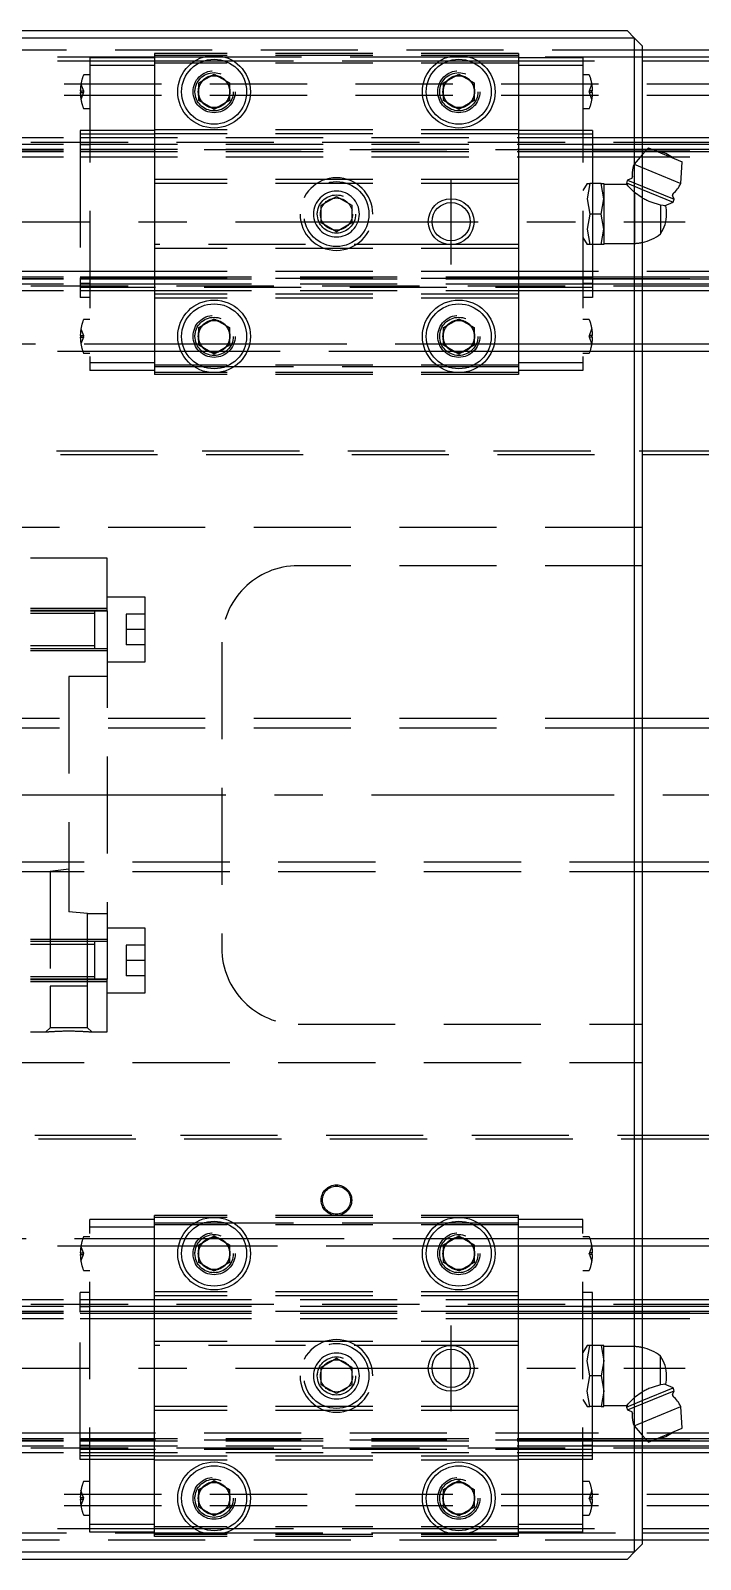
# Model space of a CAD drawing. Extents: x -20 to 1009, y -337 to 120.
# Drawn here: x 400 to 487.6, y -100 to 100 of the extents above; entities that cross this region are included whole.
import ezdxf

# ---------------------------------------------------------------- set-up
doc = ezdxf.new("R2010")
doc.units = 0
doc.linetypes.add('CENTER', pattern=[50.8, 31.75, -6.35, 6.35, -6.35])
doc.linetypes.add('DASHED', pattern=[19.05, 12.7, -6.35])
doc.layers.get('0').update_dxf_attribs({"linetype": 'CONTINUOUS'})
doc.layers.add('CENTER', color=1, linetype='CENTER')

msp = doc.modelspace()

# ---------------------------------------------------------------- linework, layer by layer
at = {"color": 7, "linetype": 'CONTINUOUS'}
for p, q in [((282, 100), (478, 100)), ((478, 100), (479, 99)), ((479, 99), (281, 99)), ((479, 99), (480, 98)), ((479, -99), (479, 99)), ((480, 98), (480, -98)), ((480, 97.5), (758, 97.5)), ((759, 96.5), (480, 96.5)), ((422, 93.15), (424, 94.31)), ((424, 94.31), (426, 93.15)), ((454, 93.15), (456, 94.31)), ((456, 94.31), (458, 93.15)), ((422, 90.85), (422, 93.15)), ((426, 93.15), (426, 90.85)), ((454, 90.85), (454, 93.15)), ((458, 93.15), (458, 90.85)), ((424, 89.69), (422, 90.85)), ((426, 90.85), (424, 89.69)), ((456, 89.69), (454, 90.85)), ((458, 90.85), (456, 89.69)), ((480, 86), (760, 86)), ((480.8, 84.68), (480, 83.76)), ((480, 84.48), (480.63, 84.48)), ((480, 84.2), (480.38, 84.2)), ((480.8, 84.68), (485.23, 82.84)), ((481.27, 84.48), (760, 84.48)), ((481.95, 84.2), (760, 84.2)), ((480, 82.09), (485.03, 80)), ((485.03, 80), (485.23, 82.84)), ((480, 79.66), (484.17, 77.93)), ((480, 79.22), (484.02, 77.56)), ((480.09, 78.05), (480, 78.1)), ((480.22, 77.98), (480.09, 78.05)), ((484.17, 77.93), (483.96, 78.44)), ((480.35, 77.91), (480.22, 77.98)), ((480.48, 77.84), (480.35, 77.91)), ((480.61, 77.78), (480.48, 77.84)), ((480.74, 77.72), (480.61, 77.78)), ((480.88, 77.66), (480.74, 77.72)), ((481.01, 77.61), (480.88, 77.66)), ((481.14, 77.55), (481.01, 77.61)), ((481.27, 77.5), (481.14, 77.55)), ((481.41, 77.46), (481.27, 77.5)), ((481.53, 77.41), (481.41, 77.46)), ((481.69, 77.36), (481.53, 77.41)), ((481.84, 77.32), (481.69, 77.36)), ((481.98, 77.28), (481.84, 77.32)), ((482.13, 77.24), (481.98, 77.28)), ((482.27, 77.21), (482.13, 77.24)), ((482.4, 77.18), (482.27, 77.21)), ((483.06, 77.07), (482.4, 77.18)), ((482.4, 77.18), (482.4, 73.4)), ((482.9, 77.09), (484.02, 77.56)), ((484.02, 77.56), (484.17, 77.93)), ((480, 67.8), (760, 67.8)), ((480, 67.52), (760, 67.52)), ((480, 66), (760, 66)), ((422, 61.15), (424, 62.31)), ((424, 62.31), (426, 61.15)), ((454, 61.15), (456, 62.31)), ((456, 62.31), (458, 61.15)), ((422, 58.85), (422, 61.15)), ((426, 61.15), (426, 58.85)), ((454, 58.85), (454, 61.15)), ((458, 61.15), (458, 58.85)), ((424, 57.69), (422, 58.85)), ((426, 58.85), (424, 57.69)), ((456, 57.69), (454, 58.85)), ((458, 58.85), (456, 57.69)), ((480, 59), (492.06, 59)), ((493.29, 58), (480, 58)), ((703, 10), (480, 10)), ((480, -10), (703, -10)), ((422, -58.85), (424, -57.69)), ((424, -57.69), (426, -58.85)), ((454, -58.85), (456, -57.69)), ((456, -57.69), (458, -58.85)), ((480, -58), (493.29, -58)), ((422, -61.15), (422, -58.85)), ((426, -58.85), (426, -61.15)), ((454, -61.15), (454, -58.85)), ((458, -58.85), (458, -61.15)), ((492.06, -59), (480, -59)), ((424, -62.31), (422, -61.15)), ((426, -61.15), (424, -62.31)), ((456, -62.31), (454, -61.15)), ((458, -61.15), (456, -62.31)), ((480, -66), (760, -66)), ((480, -67.52), (760, -67.52)), ((480, -67.8), (760, -67.8)), ((482.4, -77.18), (482.4, -73.4)), ((480, -79.22), (484.02, -77.56)), ((480, -79.66), (484.17, -77.93)), ((480.21, -77.98), (480.09, -78.05)), ((480.34, -77.91), (480.21, -77.98)), ((480.48, -77.85), (480.34, -77.91)), ((480.61, -77.78), (480.48, -77.85)), ((480.74, -77.72), (480.61, -77.78)), ((480.87, -77.66), (480.74, -77.72)), ((481, -77.61), (480.87, -77.66)), ((481.14, -77.55), (481, -77.61)), ((481.27, -77.5), (481.14, -77.55)), ((481.4, -77.46), (481.27, -77.5)), ((481.53, -77.41), (481.4, -77.46)), ((481.68, -77.36), (481.53, -77.41)), ((481.83, -77.32), (481.68, -77.36)), ((481.98, -77.28), (481.83, -77.32)), ((482.12, -77.24), (481.98, -77.28)), ((482.26, -77.21), (482.12, -77.24)), ((482.4, -77.18), (482.26, -77.21)), ((483.06, -77.07), (482.4, -77.18)), ((484.02, -77.56), (482.9, -77.09)), ((483.96, -78.44), (484.17, -77.93)), ((484.17, -77.93), (484.02, -77.56)), ((480.09, -78.05), (480, -78.1)), ((480, -82.09), (485.03, -80)), ((485.23, -82.84), (485.03, -80)), ((480, -83.76), (480.8, -84.68)), ((480.8, -84.68), (485.23, -82.84)), ((480, -84.2), (480.38, -84.2)), ((480, -84.48), (480.63, -84.48)), ((480, -86), (760, -86)), ((481.27, -84.48), (760, -84.48)), ((481.95, -84.2), (760, -84.2)), ((422, -90.85), (424, -89.69)), ((424, -89.69), (426, -90.85)), ((454, -90.85), (456, -89.69)), ((456, -89.69), (458, -90.85)), ((422, -93.15), (422, -90.85)), ((426, -90.85), (426, -93.15)), ((454, -93.15), (454, -90.85)), ((458, -90.85), (458, -93.15)), ((424, -94.31), (422, -93.15)), ((426, -93.15), (424, -94.31)), ((456, -94.31), (454, -93.15)), ((458, -93.15), (456, -94.31)), ((480, -98), (479, -99)), ((480, -96.5), (759, -96.5)), ((758, -97.5), (480, -97.5)), ((281, -99), (479, -99)), ((478, -100), (282, -100)), ((479, -99), (478, -100))]:
    msp.add_line(p, q, dxfattribs=at)
at = {"color": 3, "linetype": 'DASHED'}
for p, q in [((392, 97.5), (480, 97.5)), ((416.2, 96.5), (392, 96.5)), ((407.77, 96.45), (407.77, 95.45)), ((416.2, 96.45), (407.77, 96.45)), ((416.2, 97), (416.2, 96)), ((463.8, 97), (416.2, 97)), ((463.8, 96.75), (416.2, 96.75)), ((422.48, 96.5), (416.2, 96.5)), ((425.52, 96.5), (422.48, 96.5)), ((454.48, 96.5), (425.52, 96.5)), ((457.52, 96.5), (454.48, 96.5)), ((463.8, 96.5), (457.52, 96.5)), ((463.8, 97), (463.8, 96)), ((480, 96.5), (463.8, 96.5)), ((472.23, 96.45), (463.8, 96.45)), ((759.5, 96), (463.8, 96)), ((472.23, 96.45), (472.23, 95.45)), ((416.2, 96), (343.8, 96)), ((407.77, 94.2), (406.99, 94.2)), ((407.77, 95.45), (407.77, 56.55)), ((416.2, 95.45), (407.77, 95.45)), ((416.2, 96), (416.2, 87)), ((421.44, 96), (416.2, 96)), ((463.8, 95.75), (416.2, 95.75)), ((422.56, 96), (421.44, 96)), ((425.44, 96), (422.56, 96)), ((426.56, 96), (425.44, 96)), ((453.44, 96), (426.56, 96)), ((454.56, 96), (453.44, 96)), ((457.44, 96), (454.56, 96)), ((458.56, 96), (457.44, 96)), ((463.8, 96), (458.56, 96)), ((463.8, 96), (463.8, 87)), ((472.23, 95.45), (463.8, 95.45)), ((472.23, 95.45), (472.23, 56.55)), ((473.01, 94.2), (472.23, 94.2)), ((760, 93), (0, 93)), ((406.5, 92.1), (406.58, 92.1)), ((406.58, 93), (406.9, 92.1)), ((406.58, 92.1), (406.9, 92.1)), ((406.58, 92.1), (406.58, 91.9)), ((406.9, 92.1), (406.94, 92)), ((421.5, 92), (421.53, 92.41)), ((453.5, 92), (453.53, 92.37)), ((473.1, 92.1), (473.06, 92)), ((473.1, 92.1), (473.42, 93)), ((473.42, 92.1), (473.1, 92.1)), ((473.42, 91.9), (473.42, 92.1)), ((473.42, 92.1), (473.5, 92.1)), ((760, 91.5), (0, 91.5)), ((406.58, 91.9), (406.5, 91.9)), ((406.9, 91.9), (406.58, 91)), ((406.58, 91.9), (406.9, 91.9)), ((406.9, 91.9), (406.94, 92)), ((473.1, 91.9), (473.06, 92)), ((473.42, 91), (473.1, 91.9)), ((473.42, 91.9), (473.1, 91.9)), ((473.5, 91.9), (473.42, 91.9)), ((406.99, 89.8), (407.77, 89.8)), ((472.23, 89.8), (473.01, 89.8)), ((353.5, 86), (406.5, 86)), ((407.77, 86.93), (406.5, 86.93)), ((406.5, 86.93), (406.5, 84.33)), ((407.77, 86.92), (406.5, 86.92)), ((407.77, 86.46), (406.5, 86.46)), ((406.5, 86), (473.5, 86)), ((416.2, 86.93), (407.77, 86.93)), ((416.2, 86.46), (407.77, 86.46)), ((416.2, 87), (416.2, 86.5)), ((463.8, 87), (416.2, 87)), ((416.2, 86.5), (416.2, 80.5)), ((463.8, 86.5), (416.2, 86.5)), ((463.8, 87), (463.8, 86.5)), ((472.23, 86.93), (463.8, 86.93)), ((463.8, 86.5), (463.8, 80.5)), ((472.23, 86.46), (463.8, 86.46)), ((473.5, 86.93), (472.23, 86.93)), ((473.5, 86.92), (472.23, 86.92)), ((473.5, 86.46), (472.23, 86.46)), ((473.5, 86.93), (473.5, 84.33)), ((473.5, 86), (480, 86)), ((0, 85.4), (760, 85.4)), ((353.5, 85.15), (406.5, 85.15)), ((353.5, 84.48), (406.5, 84.48)), ((353.5, 84.42), (406.5, 84.42)), ((353.5, 84.2), (406.5, 84.2)), ((406.5, 85.15), (473.5, 85.15)), ((406.5, 85.08), (407.77, 85.08)), ((406.5, 84.48), (473.5, 84.48)), ((473.5, 84.42), (406.5, 84.42)), ((406.5, 84.33), (406.5, 67.67)), ((406.5, 84.2), (473.5, 84.2)), ((472.23, 85.08), (473.5, 85.08)), ((473.5, 85.15), (480, 85.15)), ((473.5, 84.48), (480, 84.48)), ((473.5, 84.42), (760, 84.42)), ((473.5, 84.33), (473.5, 80)), ((473.5, 84.2), (480, 84.2)), ((480, 85.15), (760, 85.15)), ((480.38, 84.2), (481.95, 84.2)), ((480.63, 84.48), (481.27, 84.48)), ((353.5, 83.5), (406.5, 83.5)), ((406.5, 83.5), (473.5, 83.5)), ((473.5, 83.5), (760, 83.5)), ((480, 83.76), (478.93, 82.53)), ((478.93, 82.53), (480, 82.09)), ((416.2, 80.5), (416.2, 80)), ((463.8, 80.5), (416.2, 80.5)), ((463.8, 80.5), (463.8, 80)), ((478.07, 80.45), (477.92, 80.08)), ((477.92, 80.08), (478.1, 79.64)), ((477.92, 80.08), (480, 79.22)), ((478.58, 80.66), (478.07, 80.45)), ((478.07, 80.45), (480, 79.66)), ((416.2, 80), (416.2, 72)), ((463.8, 80), (416.2, 80)), ((438, 77.15), (440, 78.31)), ((440, 78.31), (442, 77.15)), ((463.8, 80), (463.8, 72)), ((472.78, 80), (472.23, 79.06)), ((472.78, 80), (473.13, 80)), ((473.13, 80), (472.78, 78)), ((474.6, 80), (473.13, 80)), ((473.5, 80), (473.5, 72)), ((474.6, 80), (474.96, 80)), ((474.96, 78), (474.6, 80)), ((474.96, 80), (474.96, 78)), ((477.92, 79.85), (474.96, 79.85)), ((478.96, 78.83), (477.92, 79.85)), ((480, 78.1), (478.96, 78.83)), ((478.96, 78.83), (478.96, 72.15)), ((437.5, 76), (437.53, 76.37)), ((438, 74.85), (438, 77.15)), ((442, 77.15), (442, 74.85)), ((472.78, 78), (473.13, 76)), ((474.6, 76), (474.96, 78)), ((474.96, 78), (474.96, 74)), ((440, 73.69), (438, 74.85)), ((442, 74.85), (440, 73.69)), ((473.13, 76), (472.78, 74)), ((474.6, 76), (473.13, 76)), ((474.96, 74), (474.6, 76)), ((472.23, 72.94), (472.78, 72)), ((472.78, 74), (473.13, 72)), ((474.6, 72), (474.96, 74)), ((474.96, 74), (474.96, 72)), ((474.96, 72.15), (478.96, 72.15)), ((416.2, 72), (416.2, 71.5)), ((455, 72), (416.2, 72)), ((416.2, 71.5), (416.2, 65.5)), ((463.8, 71.5), (416.2, 71.5)), ((463.8, 72), (455, 72)), ((463.8, 72), (463.8, 71.5)), ((463.8, 71.5), (463.8, 65.5)), ((473.13, 72), (472.78, 72)), ((474.6, 72), (473.13, 72)), ((473.5, 72), (473.5, 67.67)), ((474.96, 72), (474.6, 72)), ((406.5, 68.5), (353.5, 68.5)), ((416.2, 68.5), (406.5, 68.5)), ((463.8, 68.5), (416.2, 68.5)), ((472.23, 68.5), (463.8, 68.5)), ((473.5, 68.5), (472.23, 68.5)), ((760, 68.5), (473.5, 68.5)), ((0, 66.6), (760, 66.6)), ((353.5, 67.8), (406.5, 67.8)), ((353.5, 67.58), (406.5, 67.58)), ((353.5, 67.52), (406.5, 67.52)), ((353.5, 66.85), (406.5, 66.85)), ((353.5, 66), (406.5, 66)), ((406.5, 67.8), (416.2, 67.8)), ((406.5, 67.67), (406.5, 65.07)), ((416.2, 67.58), (406.5, 67.58)), ((406.5, 67.52), (416.2, 67.52)), ((407.77, 66.92), (406.5, 66.92)), ((406.5, 66.85), (416.2, 66.85)), ((473.5, 66.4), (406.5, 66.4)), ((406.5, 66), (416.2, 66)), ((416.2, 67.8), (463.8, 67.8)), ((463.8, 67.58), (416.2, 67.58)), ((416.2, 67.52), (463.8, 67.52)), ((416.2, 66.85), (463.8, 66.85)), ((416.2, 66), (463.8, 66)), ((463.8, 67.8), (472.23, 67.8)), ((472.23, 67.58), (463.8, 67.58)), ((463.8, 67.52), (472.23, 67.52)), ((463.8, 66.85), (472.23, 66.85)), ((463.8, 66), (472.23, 66)), ((472.23, 67.8), (473.5, 67.8)), ((473.5, 67.58), (472.23, 67.58)), ((472.23, 67.52), (473.5, 67.52)), ((473.5, 66.92), (472.23, 66.92)), ((472.23, 66.85), (473.5, 66.85)), ((472.23, 66), (473.5, 66)), ((473.5, 67.8), (480, 67.8)), ((473.5, 67.67), (473.5, 65.07)), ((473.5, 67.58), (760, 67.58)), ((473.5, 67.52), (480, 67.52)), ((473.5, 66.85), (480, 66.85)), ((473.5, 66), (480, 66)), ((480, 66.85), (760, 66.85)), ((407.77, 65.08), (406.5, 65.08)), ((407.77, 65.07), (406.5, 65.07)), ((416.2, 65.5), (416.2, 65)), ((463.8, 65.5), (416.2, 65.5)), ((416.2, 65), (416.2, 56)), ((463.8, 65), (416.2, 65)), ((463.8, 65.5), (463.8, 65)), ((463.8, 65), (463.8, 56)), ((473.5, 65.08), (472.23, 65.08)), ((473.5, 65.07), (472.23, 65.07)), ((407.77, 62.2), (406.99, 62.2)), ((473.01, 62.2), (472.23, 62.2)), ((406.5, 60.1), (406.58, 60.1)), ((406.58, 61), (406.9, 60.1)), ((406.58, 60.1), (406.9, 60.1)), ((406.58, 60.1), (406.58, 59.9)), ((406.9, 60.1), (406.94, 60)), ((421.5, 60), (421.53, 60.41)), ((453.5, 60), (453.53, 60.37)), ((473.1, 60.1), (473.06, 60)), ((473.1, 60.1), (473.42, 61)), ((473.42, 60.1), (473.1, 60.1)), ((473.42, 59.9), (473.42, 60.1)), ((473.42, 60.1), (473.5, 60.1)), ((416.2, 58), (386.71, 58)), ((387.94, 59), (416.2, 59)), ((406.58, 59.9), (406.5, 59.9)), ((406.9, 59.9), (406.58, 59)), ((406.58, 59.9), (406.9, 59.9)), ((406.9, 59.9), (406.94, 60)), ((416.2, 59), (419.36, 59)), ((419.69, 58), (416.2, 58)), ((419.36, 59), (419.87, 59)), ((420.25, 58), (419.69, 58)), ((419.87, 59), (421.44, 59)), ((422.11, 58), (420.25, 58)), ((421.44, 59), (421.71, 59)), ((421.71, 59), (422, 59)), ((422, 59), (422.15, 59)), ((422.5, 58), (422.11, 58)), ((422.15, 59), (422.2, 59)), ((422.2, 59), (425.8, 59)), ((423.36, 58), (422.5, 58)), ((423.46, 58), (423.36, 58)), ((423.5, 58), (423.46, 58)), ((424.5, 58), (423.5, 58)), ((424.54, 58), (424.5, 58)), ((424.64, 58), (424.54, 58)), ((425.5, 58), (424.64, 58)), ((425.89, 58), (425.5, 58)), ((425.8, 59), (425.85, 59)), ((425.85, 59), (426, 59)), ((427.75, 58), (425.89, 58)), ((426, 59), (426.29, 59)), ((426.29, 59), (426.56, 59)), ((426.56, 59), (428.13, 59)), ((428.31, 58), (427.75, 58)), ((428.13, 59), (428.64, 59)), ((451.69, 58), (428.31, 58)), ((428.64, 59), (451.36, 59)), ((451.36, 59), (451.87, 59)), ((452.25, 58), (451.69, 58)), ((451.87, 59), (453.44, 59)), ((454.11, 58), (452.25, 58)), ((453.44, 59), (453.71, 59)), ((453.71, 59), (454, 59)), ((454, 59), (454.15, 59)), ((454.5, 58), (454.11, 58)), ((454.15, 59), (454.2, 59)), ((454.2, 59), (457.8, 59)), ((455.36, 58), (454.5, 58)), ((455.46, 58), (455.36, 58)), ((455.5, 58), (455.46, 58)), ((456.5, 58), (455.5, 58)), ((456.54, 58), (456.5, 58)), ((456.64, 58), (456.54, 58)), ((457.5, 58), (456.64, 58)), ((457.89, 58), (457.5, 58)), ((457.8, 59), (457.85, 59)), ((457.85, 59), (458, 59)), ((459.75, 58), (457.89, 58)), ((458, 59), (458.29, 59)), ((458.29, 59), (458.56, 59)), ((458.56, 59), (460.13, 59)), ((460.31, 58), (459.75, 58)), ((460.13, 59), (460.64, 59)), ((463.8, 58), (460.31, 58)), ((460.64, 59), (463.8, 59)), ((463.8, 59), (472.23, 59)), ((472.23, 58), (463.8, 58)), ((472.23, 59), (473.42, 59)), ((473.16, 58), (472.23, 58)), ((473.1, 59.9), (473.06, 60)), ((473.42, 59), (473.1, 59.9)), ((473.42, 59.9), (473.1, 59.9)), ((480, 58), (473.16, 58)), ((473.5, 59.9), (473.42, 59.9)), ((473.42, 59), (480, 59)), ((406.99, 57.8), (407.77, 57.8)), ((407.77, 56.55), (407.77, 55.55)), ((416.2, 56.55), (407.77, 56.55)), ((463.8, 56.25), (416.2, 56.25)), ((472.23, 56.55), (463.8, 56.55)), ((472.23, 57.8), (473.01, 57.8)), ((472.23, 56.55), (472.23, 55.55)), ((416.2, 55.55), (407.77, 55.55)), ((416.2, 56), (416.2, 55)), ((421.44, 56), (416.2, 56)), ((463.8, 55.25), (416.2, 55.25)), ((463.8, 55), (416.2, 55)), ((422.56, 56), (421.44, 56)), ((425.44, 56), (422.56, 56)), ((426.56, 56), (425.44, 56)), ((453.44, 56), (426.56, 56)), ((454.56, 56), (453.44, 56)), ((457.44, 56), (454.56, 56)), ((458.56, 56), (457.44, 56)), ((463.8, 56), (458.56, 56)), ((463.8, 56), (463.8, 55)), ((472.23, 55.55), (463.8, 55.55)), ((759.5, 44.5), (0.5, 44.5)), ((759, 45), (1, 45)), ((480, 35), (280, 35)), ((410, 31), (400, 31)), ((410, 24.1), (410, 31)), ((480, 30), (435, 30)), ((410, 24.4), (400, 24.4)), ((408.4, 24.15), (400, 24.15)), ((400, 24.1), (410, 24.1)), ((410, 24.15), (408.39, 24.15)), ((408.4, 19.15), (408.4, 24.15)), ((408.4, 19.15), (408.4, 24.15)), ((415, 25.9), (410, 25.9)), ((410, 24.1), (410, -24.1)), ((415, 17.4), (415, 25.9)), ((408.4, 23.75), (400, 23.75)), ((415, 23.65), (412.5, 23.65)), ((412.5, 23.65), (412.5, 21.65)), ((412.5, 21.65), (412.5, 19.65)), ((415, 21.65), (412.5, 21.65)), ((400, 19.55), (408.4, 19.55)), ((400, 19.15), (408.4, 19.15)), ((400, 18.9), (410, 18.9)), ((408.39, 19.15), (410, 19.15)), ((415, 19.65), (412.5, 19.65)), ((425, 20), (425, -20)), ((410, 17.4), (415, 17.4)), ((410, 15.5), (405, 15.5)), ((405, 15.5), (405, -15.3)), ((480, 10), (280, 10)), ((480, 8.75), (280, 8.75)), ((280, -8.75), (480, -8.75)), ((280, -10), (480, -10)), ((405, -9.69), (402.54, -10)), ((402.54, -10), (402.59, -9.99)), ((402.54, -10), (402.54, -25)), ((407.46, -15.5), (405, -15.3)), ((407.46, -25), (407.46, -15.5)), ((407.46, -15.5), (410, -15.5)), ((415, -17.4), (410, -17.4)), ((415, -25.9), (415, -17.4)), ((410, -18.9), (400, -18.9)), ((408.4, -19.15), (400, -19.15)), ((408.4, -19.55), (400, -19.55)), ((410, -19.15), (408.39, -19.15)), ((408.4, -19.55), (408.4, -19.15)), ((408.4, -24.15), (408.4, -19.15)), ((408.4, -24.15), (408.4, -19.15)), ((408.4, -23.75), (408.4, -19.55)), ((415, -19.65), (412.5, -19.65)), ((412.5, -19.65), (412.5, -21.65)), ((415, -21.65), (412.5, -21.65)), ((412.5, -21.65), (412.5, -23.65)), ((400, -23.75), (408.4, -23.75)), ((408.4, -24.15), (408.4, -23.75)), ((415, -23.65), (412.5, -23.65)), ((410, -24.1), (400, -24.1)), ((400, -24.15), (408.4, -24.15)), ((400, -24.4), (410, -24.4)), ((407.46, -25), (402.54, -25)), ((402.55, -25), (402.55, -30.45)), ((407.45, -30.45), (407.45, -25)), ((408.39, -24.15), (410, -24.15)), ((410, -31), (410, -24.1)), ((410, -25.9), (415, -25.9)), ((435, -30), (480, -30)), ((400, -31), (402, -31)), ((402.55, -30.45), (402, -31)), ((402, -31), (402.01, -31)), ((402, -31), (402, -31)), ((402.01, -31), (402.02, -31)), ((402.02, -31), (402.04, -31)), ((402.04, -31), (402.06, -31)), ((402.06, -31), (402.08, -30.99)), ((402.08, -30.99), (402.11, -30.99)), ((402.11, -30.99), (402.15, -30.99)), ((402.15, -30.99), (402.19, -30.98)), ((402.19, -30.98), (402.24, -30.98)), ((402.24, -30.98), (402.3, -30.97)), ((402.3, -30.97), (402.37, -30.97)), ((402.37, -30.97), (402.44, -30.96)), ((402.44, -30.96), (402.52, -30.96)), ((402.52, -30.96), (402.61, -30.95)), ((407.45, -30.45), (402.55, -30.45)), ((402.61, -30.95), (402.7, -30.95)), ((402.7, -30.95), (402.8, -30.94)), ((402.8, -30.94), (402.9, -30.93)), ((402.9, -30.93), (403.01, -30.93)), ((403.01, -30.93), (403.12, -30.92)), ((403.12, -30.92), (403.23, -30.91)), ((403.23, -30.91), (403.35, -30.91)), ((403.35, -30.91), (403.48, -30.9)), ((403.48, -30.9), (403.6, -30.9)), ((403.6, -30.9), (403.74, -30.89)), ((403.74, -30.89), (403.87, -30.89)), ((403.87, -30.89), (404.01, -30.88)), ((404.01, -30.88), (404.14, -30.88)), ((404.14, -30.88), (404.28, -30.87)), ((404.28, -30.87), (404.42, -30.87)), ((404.42, -30.87), (404.57, -30.87)), ((404.57, -30.87), (404.71, -30.87)), ((404.71, -30.87), (404.85, -30.87)), ((404.85, -30.87), (405, -30.87)), ((405, -30.87), (405.15, -30.87)), ((405.15, -30.87), (405.29, -30.87)), ((405.29, -30.87), (405.43, -30.87)), ((405.43, -30.87), (405.58, -30.87)), ((405.58, -30.87), (405.72, -30.87)), ((405.72, -30.87), (405.85, -30.88)), ((405.85, -30.88), (405.99, -30.88)), ((405.99, -30.88), (406.13, -30.89)), ((406.13, -30.89), (406.26, -30.89)), ((406.26, -30.89), (406.4, -30.9)), ((406.4, -30.9), (406.52, -30.9)), ((406.52, -30.9), (406.65, -30.91)), ((406.65, -30.91), (406.77, -30.91)), ((406.77, -30.91), (406.88, -30.92)), ((406.88, -30.92), (406.99, -30.93)), ((406.99, -30.93), (407.1, -30.93)), ((407.1, -30.93), (407.2, -30.94)), ((407.2, -30.94), (407.3, -30.95)), ((407.3, -30.95), (407.39, -30.95)), ((407.39, -30.95), (407.48, -30.96)), ((408, -31), (407.45, -30.45)), ((407.48, -30.96), (407.54, -30.96)), ((407.54, -30.96), (407.61, -30.97)), ((407.61, -30.97), (407.66, -30.97)), ((407.66, -30.97), (407.71, -30.98)), ((407.71, -30.98), (407.76, -30.98)), ((407.76, -30.98), (407.81, -30.98)), ((407.81, -30.98), (407.85, -30.99)), ((407.85, -30.99), (407.89, -30.99)), ((407.89, -30.99), (407.92, -30.99)), ((407.92, -30.99), (407.94, -31)), ((407.94, -31), (407.97, -31)), ((407.97, -31), (407.99, -31)), ((407.99, -31), (408, -31)), ((408, -31), (408, -31)), ((408, -31), (410, -31)), ((408, -31), (408, -31)), ((280, -35), (480, -35)), ((0.5, -44.5), (759.5, -44.5)), ((1, -45), (759, -45)), ((416.2, -55.55), (407.77, -55.55)), ((407.77, -56.55), (407.77, -55.55)), ((463.8, -55), (416.2, -55)), ((416.2, -56), (416.2, -55)), ((463.8, -55.25), (416.2, -55.25)), ((416.2, -65), (416.2, -56)), ((421.44, -56), (416.2, -56)), ((422.56, -56), (421.44, -56)), ((425.44, -56), (422.56, -56)), ((426.56, -56), (425.44, -56)), ((453.44, -56), (426.56, -56)), ((454.56, -56), (453.44, -56)), ((457.44, -56), (454.56, -56)), ((458.56, -56), (457.44, -56)), ((463.8, -56), (458.56, -56)), ((463.8, -56), (463.8, -55)), ((472.23, -55.55), (463.8, -55.55)), ((463.8, -65), (463.8, -56)), ((472.23, -56.55), (472.23, -55.55)), ((386.71, -58), (416.2, -58)), ((407.77, -57.8), (406.99, -57.8)), ((407.77, -95.45), (407.77, -56.55)), ((416.2, -56.55), (407.77, -56.55)), ((463.8, -56.25), (416.2, -56.25)), ((416.2, -58), (419.69, -58)), ((419.69, -58), (420.25, -58)), ((420.25, -58), (422.11, -58)), ((422.11, -58), (422.5, -58)), ((422.5, -58), (423.36, -58)), ((423.36, -58), (423.46, -58)), ((423.46, -58), (423.5, -58)), ((423.5, -58), (424.5, -58)), ((424.5, -58), (424.54, -58)), ((424.54, -58), (424.64, -58)), ((424.64, -58), (425.5, -58)), ((425.5, -58), (425.89, -58)), ((425.89, -58), (427.75, -58)), ((427.75, -58), (428.31, -58)), ((428.31, -58), (451.69, -58)), ((451.69, -58), (452.25, -58)), ((452.25, -58), (454.11, -58)), ((454.11, -58), (454.5, -58)), ((454.5, -58), (455.36, -58)), ((455.36, -58), (455.46, -58)), ((455.46, -58), (455.5, -58)), ((455.5, -58), (456.5, -58)), ((456.5, -58), (456.54, -58)), ((456.54, -58), (456.64, -58)), ((456.64, -58), (457.5, -58)), ((457.5, -58), (457.89, -58)), ((457.89, -58), (459.75, -58)), ((459.75, -58), (460.31, -58)), ((460.31, -58), (463.8, -58)), ((472.23, -56.55), (463.8, -56.55)), ((463.8, -58), (472.23, -58)), ((472.23, -95.45), (472.23, -56.55)), ((473.01, -57.8), (472.23, -57.8)), ((472.23, -58), (473.16, -58)), ((473.16, -58), (480, -58)), ((416.2, -59), (387.94, -59)), ((406.58, -59.9), (406.5, -59.9)), ((406.9, -59.9), (406.58, -59)), ((406.58, -59.9), (406.9, -59.9)), ((406.58, -60.1), (406.58, -59.9)), ((406.9, -59.9), (406.94, -60)), ((406.9, -60.1), (406.94, -60)), ((419.36, -59), (416.2, -59)), ((419.87, -59), (419.36, -59)), ((421.44, -59), (419.87, -59)), ((421.71, -59), (421.44, -59)), ((421.5, -60), (421.53, -59.59)), ((422, -59), (421.71, -59)), ((422.15, -59), (422, -59)), ((422.2, -59), (422.15, -59)), ((425.8, -59), (422.2, -59)), ((425.85, -59), (425.8, -59)), ((426, -59), (425.85, -59)), ((426.29, -59), (426, -59)), ((426.56, -59), (426.29, -59)), ((428.13, -59), (426.56, -59)), ((428.64, -59), (428.13, -59)), ((451.36, -59), (428.64, -59)), ((451.87, -59), (451.36, -59)), ((453.44, -59), (451.87, -59)), ((453.71, -59), (453.44, -59)), ((453.5, -60), (453.53, -59.59)), ((454, -59), (453.71, -59)), ((454.15, -59), (454, -59)), ((454.2, -59), (454.15, -59)), ((457.8, -59), (454.2, -59)), ((457.85, -59), (457.8, -59)), ((458, -59), (457.85, -59)), ((458.29, -59), (458, -59)), ((458.56, -59), (458.29, -59)), ((460.13, -59), (458.56, -59)), ((460.64, -59), (460.13, -59)), ((463.8, -59), (460.64, -59)), ((472.23, -59), (463.8, -59)), ((473.42, -59), (472.23, -59)), ((473.1, -59.9), (473.06, -60)), ((473.1, -60.1), (473.06, -60)), ((473.42, -59), (473.1, -59.9)), ((473.42, -59.9), (473.1, -59.9)), ((480, -59), (473.42, -59)), ((473.5, -59.9), (473.42, -59.9)), ((473.42, -59.9), (473.42, -60.1)), ((406.5, -60.1), (406.58, -60.1)), ((406.58, -61), (406.9, -60.1)), ((406.58, -60.1), (406.9, -60.1)), ((473.1, -60.1), (473.42, -61)), ((473.42, -60.1), (473.1, -60.1)), ((473.42, -60.1), (473.5, -60.1)), ((406.99, -62.2), (407.77, -62.2)), ((472.23, -62.2), (473.01, -62.2)), ((353.5, -66), (406.5, -66)), ((407.77, -65.07), (406.5, -65.07)), ((406.5, -67.67), (406.5, -65.07)), ((407.77, -65.08), (406.5, -65.08)), ((406.5, -66), (416.2, -66)), ((416.2, -65.5), (416.2, -65)), ((463.8, -65), (416.2, -65)), ((416.2, -71.5), (416.2, -65.5)), ((463.8, -65.5), (416.2, -65.5)), ((416.2, -66), (463.8, -66)), ((463.8, -65.5), (463.8, -65)), ((463.8, -71.5), (463.8, -65.5)), ((463.8, -66), (472.23, -66)), ((473.5, -65.07), (472.23, -65.07)), ((473.5, -65.08), (472.23, -65.08)), ((472.23, -66), (473.5, -66)), ((473.5, -67.67), (473.5, -65.07)), ((473.5, -66), (480, -66)), ((0, -66.6), (760, -66.6)), ((353.5, -66.85), (406.5, -66.85)), ((353.5, -67.52), (406.5, -67.52)), ((353.5, -67.58), (406.5, -67.58)), ((353.5, -67.8), (406.5, -67.8)), ((406.5, -66.85), (416.2, -66.85)), ((406.5, -66.92), (407.77, -66.92)), ((406.5, -67.52), (416.2, -67.52)), ((416.2, -67.58), (406.5, -67.58)), ((406.5, -84.33), (406.5, -67.67)), ((406.5, -67.8), (416.2, -67.8)), ((416.2, -66.85), (463.8, -66.85)), ((416.2, -67.52), (463.8, -67.52)), ((463.8, -67.58), (416.2, -67.58)), ((416.2, -67.8), (463.8, -67.8)), ((463.8, -66.85), (472.23, -66.85)), ((463.8, -67.52), (472.23, -67.52)), ((472.23, -67.58), (463.8, -67.58)), ((463.8, -67.8), (472.23, -67.8)), ((472.23, -66.85), (473.5, -66.85)), ((472.23, -66.92), (473.5, -66.92)), ((472.23, -67.52), (473.5, -67.52)), ((473.5, -67.58), (472.23, -67.58)), ((472.23, -67.8), (473.5, -67.8)), ((473.5, -66.85), (480, -66.85)), ((473.5, -67.52), (480, -67.52)), ((473.5, -67.58), (760, -67.58)), ((473.5, -72), (473.5, -67.67)), ((473.5, -67.8), (480, -67.8)), ((480, -66.85), (760, -66.85)), ((353.5, -68.5), (406.5, -68.5)), ((406.5, -68.5), (416.2, -68.5)), ((416.2, -68.5), (463.8, -68.5)), ((463.8, -68.5), (472.23, -68.5)), ((472.23, -68.5), (473.5, -68.5)), ((473.5, -68.5), (760, -68.5)), ((416.2, -72), (416.2, -71.5)), ((463.8, -71.5), (416.2, -71.5)), ((416.2, -80), (416.2, -72)), ((455, -72), (416.2, -72)), ((463.8, -72), (455, -72)), ((463.8, -72), (463.8, -71.5)), ((463.8, -80), (463.8, -72)), ((472.78, -72), (472.23, -72.94)), ((473.13, -72), (472.78, -72)), ((472.78, -74), (473.13, -72)), ((474.6, -72), (473.13, -72)), ((473.5, -80), (473.5, -72)), ((474.96, -72), (474.6, -72)), ((474.6, -72), (474.96, -74)), ((474.96, -74), (474.96, -72)), ((438, -74.85), (440, -73.69)), ((440, -73.69), (442, -74.85)), ((473.13, -76), (472.78, -74)), ((474.96, -74), (474.6, -76)), ((478.96, -72.15), (474.96, -72.15)), ((474.96, -78), (474.96, -74)), ((478.96, -78.83), (478.96, -72.15)), ((437.5, -76), (437.53, -75.59)), ((438, -77.15), (438, -74.85)), ((442, -74.85), (442, -77.15)), ((472.78, -78), (473.13, -76)), ((474.6, -76), (473.13, -76)), ((474.6, -76), (474.96, -78)), ((440, -78.31), (438, -77.15)), ((442, -77.15), (440, -78.31)), ((473.13, -80), (472.78, -78)), ((474.96, -78), (474.6, -80)), ((474.96, -80), (474.96, -78)), ((416.2, -80.5), (416.2, -80)), ((463.8, -80), (416.2, -80)), ((463.8, -80.5), (463.8, -80)), ((472.23, -79.06), (472.78, -80)), ((472.78, -80), (473.13, -80)), ((474.6, -80), (473.13, -80)), ((473.5, -84.33), (473.5, -80)), ((474.6, -80), (474.96, -80)), ((474.96, -79.85), (477.92, -79.85)), ((478.96, -78.83), (477.92, -79.85)), ((477.92, -80.08), (480, -79.22)), ((478.1, -79.64), (477.92, -80.08)), ((478.07, -80.45), (480, -79.66)), ((480, -78.1), (478.96, -78.83)), ((416.2, -86.5), (416.2, -80.5)), ((463.8, -80.5), (416.2, -80.5)), ((463.8, -86.5), (463.8, -80.5)), ((477.92, -80.08), (478.07, -80.45)), ((478.07, -80.45), (478.58, -80.66)), ((406.5, -83.5), (353.5, -83.5)), ((473.5, -83.5), (406.5, -83.5)), ((760, -83.5), (473.5, -83.5)), ((478.93, -82.53), (480, -82.09)), ((478.93, -82.53), (480, -83.76)), ((0, -85.4), (760, -85.4)), ((353.5, -84.2), (406.5, -84.2)), ((353.5, -84.42), (406.5, -84.42)), ((353.5, -84.48), (406.5, -84.48)), ((353.5, -85.15), (406.5, -85.15)), ((353.5, -86), (406.5, -86)), ((406.5, -84.2), (473.5, -84.2)), ((406.5, -86.93), (406.5, -84.33)), ((473.5, -84.42), (406.5, -84.42)), ((406.5, -84.48), (473.5, -84.48)), ((407.77, -85.08), (406.5, -85.08)), ((406.5, -85.15), (473.5, -85.15)), ((473.5, -85.6), (406.5, -85.6)), ((406.5, -86), (473.5, -86)), ((473.5, -85.08), (472.23, -85.08)), ((473.5, -84.2), (480, -84.2)), ((473.5, -86.93), (473.5, -84.33)), ((473.5, -84.42), (760, -84.42)), ((473.5, -84.48), (480, -84.48)), ((473.5, -85.15), (480, -85.15)), ((473.5, -86), (480, -86)), ((480, -85.15), (760, -85.15)), ((480.38, -84.2), (481.95, -84.2)), ((480.63, -84.48), (481.27, -84.48)), ((407.77, -86.46), (406.5, -86.46)), ((407.77, -86.92), (406.5, -86.92)), ((407.77, -86.93), (406.5, -86.93)), ((416.2, -86.46), (407.77, -86.46)), ((416.2, -86.93), (407.77, -86.93)), ((416.2, -87), (416.2, -86.5)), ((463.8, -86.5), (416.2, -86.5)), ((416.2, -96), (416.2, -87)), ((463.8, -87), (416.2, -87)), ((472.23, -86.46), (463.8, -86.46)), ((463.8, -87), (463.8, -86.5)), ((472.23, -86.93), (463.8, -86.93)), ((463.8, -96), (463.8, -87)), ((473.5, -86.46), (472.23, -86.46)), ((473.5, -86.92), (472.23, -86.92)), ((473.5, -86.93), (472.23, -86.93)), ((407.77, -89.8), (406.99, -89.8)), ((473.01, -89.8), (472.23, -89.8)), ((760, -91.5), (0, -91.5)), ((406.58, -91.9), (406.5, -91.9)), ((406.9, -91.9), (406.58, -91)), ((406.58, -91.9), (406.9, -91.9)), ((406.58, -92.1), (406.58, -91.9)), ((406.9, -91.9), (406.94, -92)), ((406.9, -92.1), (406.94, -92)), ((421.5, -92), (421.53, -91.59)), ((453.5, -92), (453.53, -91.59)), ((473.1, -91.9), (473.06, -92)), ((473.1, -92.1), (473.06, -92)), ((473.42, -91), (473.1, -91.9)), ((473.42, -91.9), (473.1, -91.9)), ((473.5, -91.9), (473.42, -91.9)), ((473.42, -91.9), (473.42, -92.1)), ((760, -93), (0, -93)), ((406.5, -92.1), (406.58, -92.1)), ((406.58, -93), (406.9, -92.1)), ((406.58, -92.1), (406.9, -92.1)), ((473.1, -92.1), (473.42, -93)), ((473.42, -92.1), (473.1, -92.1)), ((473.42, -92.1), (473.5, -92.1)), ((416.2, -96), (343.8, -96)), ((406.99, -94.2), (407.77, -94.2)), ((407.77, -96.45), (407.77, -95.45)), ((416.2, -95.45), (407.77, -95.45)), ((463.8, -95.75), (416.2, -95.75)), ((416.2, -97), (416.2, -96)), ((421.44, -96), (416.2, -96)), ((422.56, -96), (421.44, -96)), ((425.44, -96), (422.56, -96)), ((426.56, -96), (425.44, -96)), ((453.44, -96), (426.56, -96)), ((454.56, -96), (453.44, -96)), ((457.44, -96), (454.56, -96)), ((458.56, -96), (457.44, -96)), ((463.8, -96), (458.56, -96)), ((472.23, -95.45), (463.8, -95.45)), ((463.8, -97), (463.8, -96)), ((759.5, -96), (463.8, -96)), ((472.23, -94.2), (473.01, -94.2)), ((472.23, -96.45), (472.23, -95.45)), ((392, -96.5), (416.2, -96.5)), ((480, -97.5), (392, -97.5)), ((416.2, -96.45), (407.77, -96.45)), ((416.2, -96.5), (422.48, -96.5)), ((463.8, -96.75), (416.2, -96.75)), ((463.8, -97), (416.2, -97)), ((422.48, -96.5), (425.52, -96.5)), ((425.52, -96.5), (454.48, -96.5)), ((454.48, -96.5), (457.52, -96.5)), ((457.52, -96.5), (463.8, -96.5)), ((472.23, -96.45), (463.8, -96.45)), ((463.8, -96.5), (480, -96.5))]:
    msp.add_line(p, q, dxfattribs=at)
at = {"color": 3, "linetype": 'CONTINUOUS'}
for p, q in [((703, 8.75), (480, 8.75)), ((480, -8.75), (703, -8.75))]:
    msp.add_line(p, q, dxfattribs=at)
at = {"color": 7, "linetype": 'CONTINUOUS'}
for centre, radius in [((424, 92), 4.75), ((424, 92), 4.25), ((456, 92), 4.75), ((456, 92), 4.25), ((455, 75), 2.5), ((424, 60), 4.75), ((424, 60), 4.25), ((456, 60), 4.75), ((456, 60), 4.25), ((424, -60), 4.75), ((424, -60), 4.25), ((456, -60), 4.75), ((456, -60), 4.25), ((455, -75), 2.5), ((424, -92), 4.75), ((424, -92), 4.25), ((456, -92), 4.75), ((456, -92), 4.25)]:
    msp.add_circle(centre, radius, dxfattribs=at)
at = {"color": 3, "linetype": 'DASHED'}
for centre, radius in [((424, 92), 2.75), ((424, 92), 2.5), ((424, 92), 2.07), ((456, 92), 2.75), ((456, 92), 2.5), ((456, 92), 2.07), ((440, 76), 4.25), ((440, 76), 2.5), ((440, 76), 2.1), ((424, 60), 2.75), ((424, 60), 2.5), ((424, 60), 2.07), ((456, 60), 2.75), ((456, 60), 2.5), ((456, 60), 2.07), ((440, -53), 2), ((440, -53), 1.83), ((424, -60), 2.75), ((424, -60), 2.5), ((424, -60), 2.07), ((456, -60), 2.75), ((456, -60), 2.5), ((456, -60), 2.07), ((440, -76), 4.25), ((440, -76), 2.5), ((440, -76), 2.1), ((424, -92), 2.75), ((424, -92), 2.5), ((424, -92), 2.07), ((456, -92), 2.75), ((456, -92), 2.5), ((456, -92), 2.07)]:
    msp.add_circle(centre, radius, dxfattribs=at)
at = {"color": 3, "linetype": 'CONTINUOUS'}
for centre in [(455, 75), (455, -75)]:
    msp.add_circle(centre, 3, dxfattribs=at)
at = {"color": 3, "linetype": 'DASHED'}
for centre, radius, start, end in [((412.5, 92), 6, 159.1494, 170.4059), ((406.99, 94.1), 0.1, 90, 159.1494), ((424, 92), 2.1, 102.2472, 137.7528), ((424, 92), 2.06, 74.0859, 105.9141), ((424, 92), 2.1, 77.7528, 102.2472), ((424, 92), 2.1, 42.2472, 77.7528), ((456, 92), 2.1, 102.2472, 137.7528), ((456, 92), 2.06, 74.0859, 105.9141), ((456, 92), 2.1, 77.7528, 102.2472), ((456, 92), 2.1, 42.2472, 77.7528), ((473.01, 94.1), 0.1, 20.8506, 90), ((467.5, 92), 6, 9.5941, 20.8506), ((412.5, 92), 6, 170.4203, 179.0449), ((424, 92), 2.1, 162.2472, 180), ((424, 92), 2.1, 180, 197.7528), ((424, 92), 2.06, 165.9141, 180), ((424, 92), 2.06, 134.0859, 165.9141), ((424, 92), 2.1, 137.7528, 162.2472), ((424, 92), 2.06, 105.9141, 134.0859), ((424, 92), 2.06, 45.9141, 74.0859), ((424, 92), 2.06, 14.0859, 45.9141), ((424, 92), 2.1, 17.7528, 42.2472), ((424, 92), 2.1, 342.2472, 17.7528), ((424, 92), 2.06, 345.9141, 14.0859), ((456, 92), 2.1, 162.2472, 180), ((456, 92), 2.1, 180, 197.7528), ((456, 92), 2.06, 165.9141, 180), ((456, 92), 2.06, 134.0859, 165.9141), ((456, 92), 2.1, 137.7528, 162.2472), ((456, 92), 2.06, 105.9141, 134.0859), ((456, 92), 2.06, 45.9141, 74.0859), ((456, 92), 2.06, 14.0859, 45.9141), ((456, 92), 2.1, 17.7528, 42.2472), ((456, 92), 2.1, 342.2472, 17.7528), ((456, 92), 2.06, 345.9141, 14.0859), ((467.5, 92), 6, 0.9551, 9.5797), ((412.5, 92), 6, 180.9551, 189.5797), ((412.5, 92), 6, 189.5941, 200.8506), ((424, 92), 2.06, 180, 194.0859), ((424, 92), 2.06, 194.0859, 225.9141), ((424, 92), 2.1, 197.7528, 222.2472), ((424, 92), 2.1, 222.2472, 257.7528), ((424, 92), 2.06, 225.9141, 254.0859), ((424, 92), 2.06, 254.0859, 285.9141), ((424, 92), 2.1, 282.2472, 317.7528), ((424, 92), 2.06, 285.9141, 314.0859), ((424, 92), 2.06, 314.0859, 345.9141), ((424, 92), 2.1, 317.7528, 342.2472), ((456, 92), 2.06, 180, 194.0859), ((456, 92), 2.06, 194.0859, 225.9141), ((456, 92), 2.1, 197.7528, 222.2472), ((456, 92), 2.1, 222.2472, 257.7528), ((456, 92), 2.06, 225.9141, 254.0859), ((456, 92), 2.06, 254.0859, 285.9141), ((456, 92), 2.1, 282.2472, 317.7528), ((456, 92), 2.06, 285.9141, 314.0859), ((456, 92), 2.06, 314.0859, 345.9141), ((456, 92), 2.1, 317.7528, 342.2472), ((467.5, 92), 6, 339.1494, 350.4059), ((467.5, 92), 6, 350.4203, 359.0449), ((406.99, 89.9), 0.1, 200.8506, 270), ((424, 92), 2.1, 257.7528, 282.2472), ((456, 92), 2.1, 257.7528, 282.2472), ((473.01, 89.9), 0.1, 270, 339.1494), ((481.98, 81.27), 3.3, 157.5002, 186.8361), ((440, 76), 4.75, 0, 180), ((478.51, 80.85), 0.2, 292.5015, 6.8388), ((440, 76), 3, 0, 180), ((440, 76), 4.75, 180, 0), ((440, 76), 3, 180, 0), ((478.73, 78.15), 6, 272.1786, 282.2311), ((412.5, 60), 6, 159.1494, 170.4059), ((406.99, 62.1), 0.1, 90, 159.1494), ((424, 60), 2.1, 102.2472, 137.7528), ((424, 60), 2.06, 74.0859, 105.9141), ((424, 60), 2.1, 77.7528, 102.2472), ((424, 60), 2.1, 42.2472, 77.7528), ((456, 60), 2.1, 102.2472, 137.7528), ((456, 60), 2.06, 74.0859, 105.9141), ((456, 60), 2.1, 77.7528, 102.2472), ((456, 60), 2.1, 42.2472, 77.7528), ((473.01, 62.1), 0.1, 20.8506, 90), ((467.5, 60), 6, 9.5941, 20.8506), ((412.5, 60), 6, 170.4203, 179.0449), ((424, 60), 2.1, 162.2472, 180), ((424, 60), 2.06, 165.9141, 180), ((424, 60), 2.06, 134.0859, 165.9141), ((424, 60), 2.1, 137.7528, 162.2472), ((424, 60), 2.06, 105.9141, 134.0859), ((424, 60), 2.06, 45.9141, 74.0859), ((424, 60), 2.06, 14.0859, 45.9141), ((424, 60), 2.1, 17.7528, 42.2472), ((424, 60), 2.1, 342.2472, 17.7528), ((424, 60), 2.06, 345.9141, 14.0859), ((456, 60), 2.1, 162.2472, 180), ((456, 60), 2.06, 165.9141, 180), ((456, 60), 2.06, 134.0859, 165.9141), ((456, 60), 2.1, 137.7528, 162.2472), ((456, 60), 2.06, 105.9141, 134.0859), ((456, 60), 2.06, 45.9141, 74.0859), ((456, 60), 2.06, 14.0859, 45.9141), ((456, 60), 2.1, 17.7528, 42.2472), ((456, 60), 2.1, 342.2472, 17.7528), ((456, 60), 2.06, 345.9141, 14.0859), ((467.5, 60), 6, 0.9551, 9.5797), ((412.5, 60), 6, 180.9551, 189.5797), ((412.5, 60), 6, 189.5941, 200.8506), ((424, 60), 2.1, 180, 197.7528), ((424, 60), 2.06, 180, 194.0859), ((424, 60), 2.06, 194.0859, 225.9141), ((424, 60), 2.1, 197.7528, 222.2472), ((424, 60), 2.1, 222.2472, 257.7528), ((424, 60), 2.06, 225.9141, 254.0859), ((424, 60), 2.06, 254.0859, 285.9141), ((424, 60), 2.1, 282.2472, 317.7528), ((424, 60), 2.06, 285.9141, 314.0859), ((424, 60), 2.06, 314.0859, 345.9141), ((424, 60), 2.1, 317.7528, 342.2472), ((456, 60), 2.1, 180, 197.7528), ((456, 60), 2.06, 180, 194.0859), ((456, 60), 2.06, 194.0859, 225.9141), ((456, 60), 2.1, 197.7528, 222.2472), ((456, 60), 2.1, 222.2472, 257.7528), ((456, 60), 2.06, 225.9141, 254.0859), ((456, 60), 2.06, 254.0859, 285.9141), ((456, 60), 2.1, 282.2472, 317.7528), ((456, 60), 2.06, 285.9141, 314.0859), ((456, 60), 2.06, 314.0859, 345.9141), ((456, 60), 2.1, 317.7528, 342.2472), ((467.5, 60), 6, 339.1494, 350.4059), ((467.5, 60), 6, 350.4203, 359.0449), ((406.99, 57.9), 0.1, 200.8506, 270), ((424, 60), 2.1, 257.7528, 282.2472), ((456, 60), 2.1, 257.7528, 282.2472), ((473.01, 57.9), 0.1, 270, 339.1494), ((435, 20), 10, 90, 180), ((435, -20), 10, 180, 270), ((412.5, -60), 6, 159.1494, 170.4059), ((406.99, -57.9), 0.1, 90, 159.1494), ((424, -60), 2.1, 102.2472, 137.7528), ((424, -60), 2.06, 74.0859, 105.9141), ((424, -60), 2.1, 77.7528, 102.2472), ((424, -60), 2.1, 42.2472, 77.7528), ((456, -60), 2.1, 102.2472, 137.7528), ((456, -60), 2.06, 74.0859, 105.9141), ((456, -60), 2.1, 77.7528, 102.2472), ((456, -60), 2.1, 42.2472, 77.7528), ((473.01, -57.9), 0.1, 20.8506, 90), ((467.5, -60), 6, 9.5941, 20.8506), ((412.5, -60), 6, 170.4203, 179.0449), ((424, -60), 2.1, 162.2472, 180), ((424, -60), 2.1, 180, 197.7528), ((424, -60), 2.06, 165.9141, 180), ((424, -60), 2.06, 180, 194.0859), ((424, -60), 2.06, 134.0859, 165.9141), ((424, -60), 2.1, 137.7528, 162.2472), ((424, -60), 2.06, 105.9141, 134.0859), ((424, -60), 2.06, 45.9141, 74.0859), ((424, -60), 2.06, 14.0859, 45.9141), ((424, -60), 2.1, 17.7528, 42.2472), ((424, -60), 2.1, 342.2472, 17.7528), ((424, -60), 2.06, 345.9141, 14.0859), ((456, -60), 2.1, 162.2472, 180), ((456, -60), 2.1, 180, 197.7528), ((456, -60), 2.06, 165.9141, 180), ((456, -60), 2.06, 180, 194.0859), ((456, -60), 2.06, 134.0859, 165.9141), ((456, -60), 2.1, 137.7528, 162.2472), ((456, -60), 2.06, 105.9141, 134.0859), ((456, -60), 2.06, 45.9141, 74.0859), ((456, -60), 2.06, 14.0859, 45.9141), ((456, -60), 2.1, 17.7528, 42.2472), ((456, -60), 2.1, 342.2472, 17.7528), ((456, -60), 2.06, 345.9141, 14.0859), ((467.5, -60), 6, 0.9551, 9.5797), ((412.5, -60), 6, 180.9551, 189.5797), ((412.5, -60), 6, 189.5941, 200.8506), ((424, -60), 2.06, 194.0859, 225.9141), ((424, -60), 2.1, 197.7528, 222.2472), ((424, -60), 2.1, 222.2472, 257.7528), ((424, -60), 2.06, 225.9141, 254.0859), ((424, -60), 2.06, 254.0859, 285.9141), ((424, -60), 2.1, 282.2472, 317.7528), ((424, -60), 2.06, 285.9141, 314.0859), ((424, -60), 2.06, 314.0859, 345.9141), ((424, -60), 2.1, 317.7528, 342.2472), ((456, -60), 2.06, 194.0859, 225.9141), ((456, -60), 2.1, 197.7528, 222.2472), ((456, -60), 2.1, 222.2472, 257.7528), ((456, -60), 2.06, 225.9141, 254.0859), ((456, -60), 2.06, 254.0859, 285.9141), ((456, -60), 2.1, 282.2472, 317.7528), ((456, -60), 2.06, 285.9141, 314.0859), ((456, -60), 2.06, 314.0859, 345.9141), ((456, -60), 2.1, 317.7528, 342.2472), ((467.5, -60), 6, 339.1494, 350.4059), ((467.5, -60), 6, 350.4203, 359.0449), ((406.99, -62.1), 0.1, 200.8506, 270), ((424, -60), 2.1, 257.7528, 282.2472), ((456, -60), 2.1, 257.7528, 282.2472), ((473.01, -62.1), 0.1, 270, 339.1494), ((440, -76), 4.75, 0, 180), ((440, -76), 3, 0, 180), ((478.73, -78.15), 6, 77.7689, 87.8214), ((440, -76), 4.75, 180, 0), ((440, -76), 3, 180, 0), ((478.51, -80.85), 0.2, 353.1612, 67.4985), ((481.98, -81.27), 3.3, 173.1639, 202.4998), ((412.5, -92), 6, 159.1494, 170.4059), ((406.99, -89.9), 0.1, 90, 159.1494), ((424, -92), 2.1, 102.2472, 137.7528), ((424, -92), 2.06, 74.0859, 105.9141), ((424, -92), 2.1, 77.7528, 102.2472), ((424, -92), 2.1, 42.2472, 77.7528), ((456, -92), 2.1, 102.2472, 137.7528), ((456, -92), 2.06, 74.0859, 105.9141), ((456, -92), 2.1, 77.7528, 102.2472), ((456, -92), 2.1, 42.2472, 77.7528), ((473.01, -89.9), 0.1, 20.8506, 90), ((467.5, -92), 6, 9.5941, 20.8506), ((412.5, -92), 6, 170.4203, 179.0449), ((424, -92), 2.1, 162.2472, 180), ((424, -92), 2.1, 180, 197.7528), ((424, -92), 2.06, 165.9141, 180), ((424, -92), 2.06, 180, 194.0859), ((424, -92), 2.06, 134.0859, 165.9141), ((424, -92), 2.1, 137.7528, 162.2472), ((424, -92), 2.06, 105.9141, 134.0859), ((424, -92), 2.06, 45.9141, 74.0859), ((424, -92), 2.06, 14.0859, 45.9141), ((424, -92), 2.1, 17.7528, 42.2472), ((424, -92), 2.1, 342.2472, 17.7528), ((424, -92), 2.06, 345.9141, 14.0859), ((456, -92), 2.1, 162.2472, 180), ((456, -92), 2.1, 180, 197.7528), ((456, -92), 2.06, 165.9141, 180), ((456, -92), 2.06, 180, 194.0859), ((456, -92), 2.06, 134.0859, 165.9141), ((456, -92), 2.1, 137.7528, 162.2472), ((456, -92), 2.06, 105.9141, 134.0859), ((456, -92), 2.06, 45.9141, 74.0859), ((456, -92), 2.06, 14.0859, 45.9141), ((456, -92), 2.1, 17.7528, 42.2472), ((456, -92), 2.1, 342.2472, 17.7528), ((456, -92), 2.06, 345.9141, 14.0859), ((467.5, -92), 6, 0.9551, 9.5797), ((412.5, -92), 6, 180.9551, 189.5797), ((412.5, -92), 6, 189.5941, 200.8506), ((424, -92), 2.06, 194.0859, 225.9141), ((424, -92), 2.1, 197.7528, 222.2472), ((424, -92), 2.1, 222.2472, 257.7528), ((424, -92), 2.06, 225.9141, 254.0859), ((424, -92), 2.06, 254.0859, 285.9141), ((424, -92), 2.1, 282.2472, 317.7528), ((424, -92), 2.06, 285.9141, 314.0859), ((424, -92), 2.06, 314.0859, 345.9141), ((424, -92), 2.1, 317.7528, 342.2472), ((456, -92), 2.06, 194.0859, 225.9141), ((456, -92), 2.1, 197.7528, 222.2472), ((456, -92), 2.1, 222.2472, 257.7528), ((456, -92), 2.06, 225.9141, 254.0859), ((456, -92), 2.06, 254.0859, 285.9141), ((456, -92), 2.1, 282.2472, 317.7528), ((456, -92), 2.06, 285.9141, 314.0859), ((456, -92), 2.06, 314.0859, 345.9141), ((456, -92), 2.1, 317.7528, 342.2472), ((467.5, -92), 6, 339.1494, 350.4059), ((467.5, -92), 6, 350.4203, 359.0449), ((406.99, -94.1), 0.1, 200.8506, 270), ((424, -92), 2.1, 257.7528, 282.2472), ((456, -92), 2.1, 257.7528, 282.2472), ((473.01, -94.1), 0.1, 270, 339.1494)]:
    msp.add_arc(centre, radius, start, end, dxfattribs=at)
at = {"color": 7, "linetype": 'CONTINUOUS'}
for centre, radius, start, end in [((481.85, 80.95), 3.2, 67.5, 85.7094), ((481.85, 80.95), 3.2, 49.2906, 67.5), ((481.98, 81.27), 3.3, 308.1639, 337.4998), ((484.14, 78.51), 0.2, 128.1612, 202.4985), ((478.48, 76), 4.7, 0.0002, 13.1788), ((478.48, 76), 4.7, 326.4139, 359.9998), ((478.73, 78.15), 6, 282.2311, 307.7262), ((478.73, -78.15), 6, 52.2738, 77.7689), ((478.48, -76), 4.7, 0.0002, 33.5861), ((478.48, -76), 4.7, 346.8211, 359.9998), ((484.14, -78.51), 0.2, 157.5015, 231.8388), ((481.98, -81.27), 3.3, 22.5002, 51.8361), ((481.85, -80.95), 3.2, 274.2906, 292.5), ((481.85, -80.95), 3.2, 292.5, 310.7094)]:
    msp.add_arc(centre, radius, start, end, dxfattribs=at)
at = {"layer": 'CENTER', "color": 1, "linetype": 'CENTER'}
for p, q in [((455, 69.4), (455, 80.6)), ((274.4, 75), (485.6, 75)), ((831.93, 0), (-11.1, 0)), ((455, -80.6), (455, -69.4)), ((274.4, -75), (485.6, -75))]:
    msp.add_line(p, q, dxfattribs=at)

doc.saveas('drawing.dxf')
